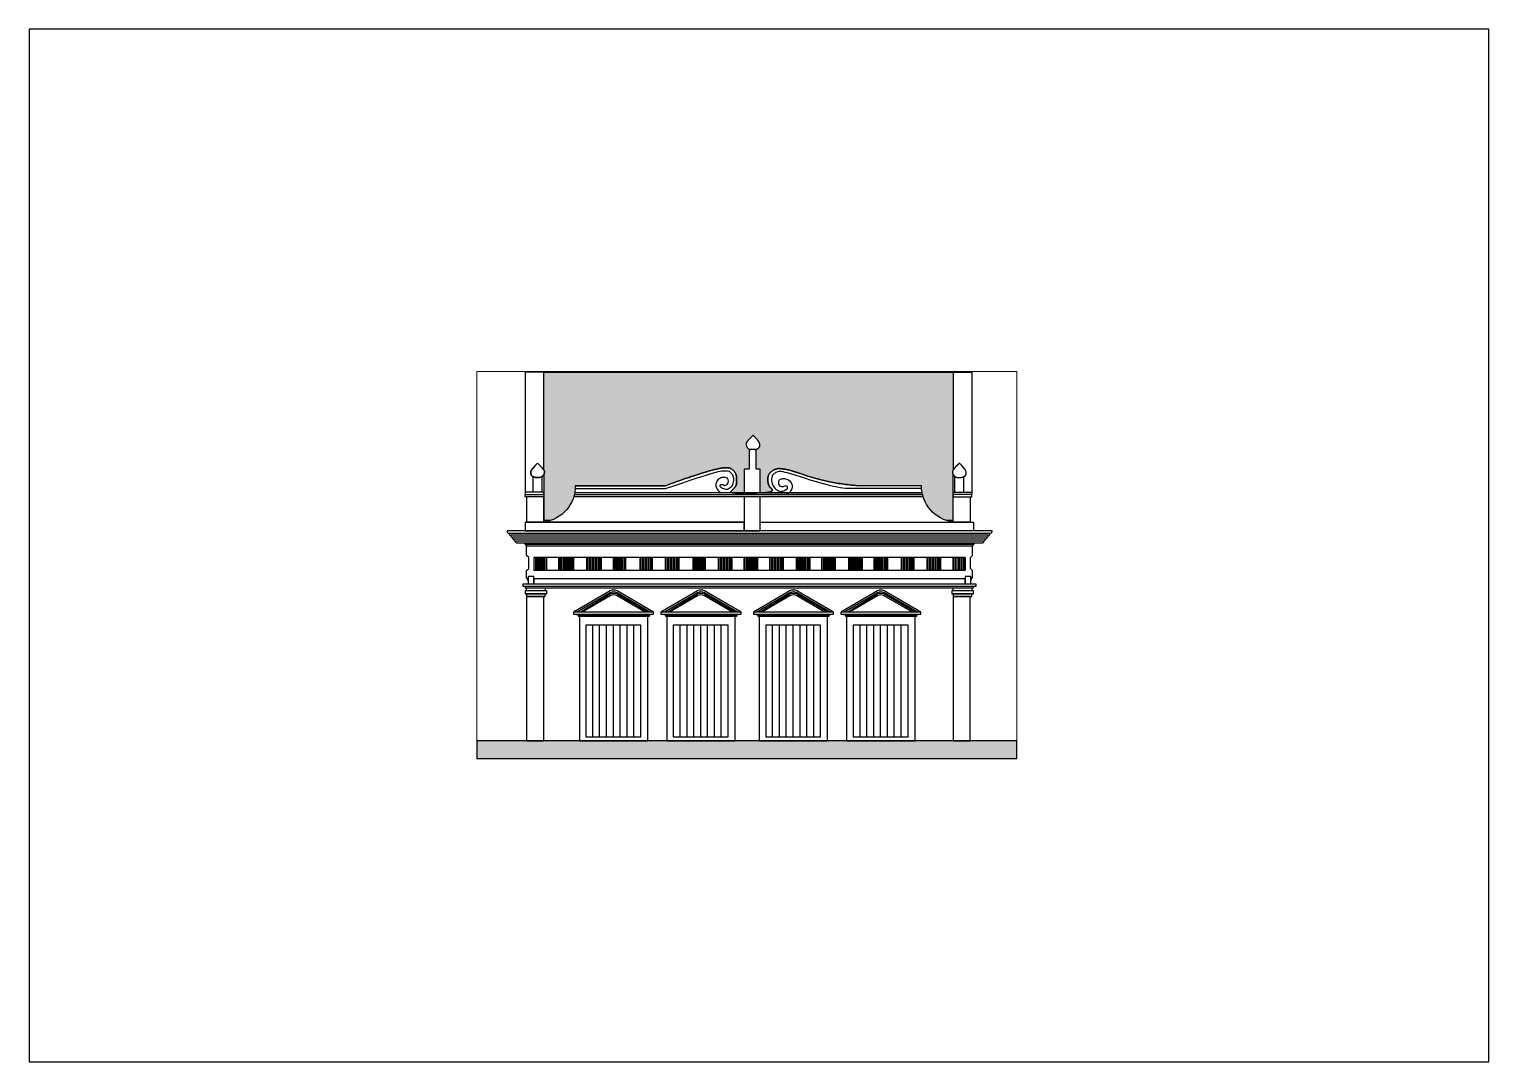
# Paper-space layout 'Layout1' of a CAD drawing. Header units: millimetres. Extents: x 21 to 318, y 103 to 313.
# The model-space entities are those that its viewports show. They can reach past a viewport. Long polylines and large blocks are cut down to what shows.
import ezdxf

# ---------------------------------------------------------------- set-up
doc = ezdxf.new("R2010")
doc.units = ezdxf.units.MM
for name, color, linetype, lineweight in [('A-ALV-___-___-EXI', 250, 'Continuous', 25), ('A-BAS-___-___-EXI', 250, 'Continuous', 25), ('A-COB-___-___-EXI', 250, 'Continuous', 25), ('A-POR-___-___-EXI', 250, 'Continuous', 25)]:
    doc.layers.add(name, color=color, linetype=linetype, lineweight=lineweight)

# ---------------------------------------------------------------- blocks, each defined once
blk = doc.blocks.new('A4 HORIZONTAL - A4-22882557-Não nomeada')
at = {"layer": 'A-BAS-___-___-EXI'}
for p, q in [((317.79, 313), (20.79, 313)), ((20.79, 313), (20.79, 103)), ((317.79, 103), (317.79, 313)), ((20.79, 103), (317.79, 103))]:
    blk.add_line(p, q, dxfattribs=at)

msp = doc.modelspace()

# ---------------------------------------------------------------- hatches: boundary and pattern name
at = {"layer": 'A-BAS-___-___-EXI', "true_color": 0xcb9898}
msp.add_hatch(color=253, dxfattribs=at).paths.add_polyline_path([(2837, -48), (8330, -48), (8330, 317), (-2655, 317), (-2655, -48)])
at = {"layer": 'A-COB-___-___-EXI'}
h = msp.add_hatch(dxfattribs=at)
h.set_pattern_fill('FP_1', color=256, style=0, pattern_type=2)
h.set_pattern_definition([(291.327, (14782.967, 3915.173), (257.34801, -545.29593), [7.333, -725.996]), (0, (14768.3, 3908.34), (0, 113.852), [17.335, -249.364]), (278.257, (14776.3, 3972.669), (266.63234237, -1821.08462733), [65, -12935.032]), (0, (14564.27, 3916.88), (0, 113.852), [46.672, -220.027]), (0, (14564.27, 3908.34), (0, 113.852), [45.339, -221.361]), (305.098, (14760.298, 3919.728), (253.471832, -322.729595), [13.915, -1377.628]), (326.414, (14748.296, 3927.697), (518.103388, -331.394815), [14.407, -2866.927]), (338.629, (14732.294, 3933.959), (2918.002835, -1132.362033), [17.184, -3419.529]), (351.432, (14709.625, 3937.375), (792.2264633, -112.663706), [22.925, -4562.147]), (356.51, (14697.623, 3945.344), (258.008688, 0.528875), [18.704, -1851.665]), (351.062, (14716.292, 3944.206), (2926.4325506, -454.2640354), [25.648, -5103.941]), (341.144, (14741.63, 3940.22), (1028.68763, -328.546174), [21.137, -1387.983]), (328.163, (14761.631, 3933.39), (2386.957787, -1471.761234), [17.266, -3435.992]), (81.743, (14609.612, 3908.342), (1600.34813866, 11044.1870715), [65, -12935.032]), (80.823, (14618.947, 3858.817), (267.0807125, 1710.1377937), [50.168, -3294.35]), (279.177, (14768.299, 3908.342), (266.3194495, -1591.5716), [50.168, -3294.35]), (0, (14686.95, 3937.38), (0, 113.852), [22.669, -244.03]), (10.19, (14661.619, 3932.82), (1874.8519232, 342.993822), [25.743, -5122.763]), (21.017, (14648.284, 3927.697), (285.598884, 121.1138026), [14.285, -2842.782]), (30.865, (14634.949, 3919.728), (563.80028, 359.730752), [15.535, -1537.97]), (54.902, (14626.948, 3908.342), (546.63296, 815.788847), [13.915, -1377.628]), (0, (14609.61, 3908.34), (0, 113.852), [17.335, -249.364]), (68.673, (14609.61, 3908.34), (9.35695, 137.81559), [7.333, -725.996]), (53.794, (14612.279, 3915.173), (1075.481371, 1491.906092), [11.288, -2246.274]), (31.837, (14618.947, 3924.282), (546.765222, 349.847978), [17.266, -3435.992]), (18.856, (14633.615, 3933.39), (304.810297, 126.86842), [21.137, -1387.983]), (8.938, (14653.618, 3940.221), (2140.8680588, 342.6975964), [25.648, -5103.941]), (3.49, (14678.954, 3944.206), (1608.891597, 114.386337), [18.704, -1851.665]), (306.206, (14776.3, 3924.282), (258.037718, -329.716402), [11.288, -2246.274]), (0, (14784.3, 3916.88), (0, 113.852), [46.672, -220.027]), (0, (14785.63, 3908.34), (0, 113.852), [45.339, -221.361])])
h.paths.add_polyline_path([(-1294, 4799), (-1151, 4799), (-1121, 4808), (-1040, 4845), (-964, 4892), (-894, 4948), (-831, 5012), (-777, 5082), (-732, 5159), (-696, 5241), (-670, 5327), (-655, 5415), (-651, 5504), (1184, 5504), (1464, 5604), (1663, 5673), (1844, 5733), (1991, 5779), (2109, 5812), (2202, 5836), (2275, 5852), (2332, 5861), (2379, 5867), (2418, 5870), (2452, 5869), (2470, 5867), (2491, 5861), (2500, 5858), (2516, 5850), (2532, 5841), (2549, 5828), (2565, 5814), (2580, 5797), (2595, 5779), (2607, 5758), (2617, 5737), (2624, 5713), (2628, 5689), (2630, 5664), (2632, 5613), (2631, 5570), (2630, 5549), (2626, 5528), (2619, 5508), (2608, 5489), (2595, 5470), (2564, 5436), (2525, 5396), (2517, 5384), (2515, 5378), (2517, 5371), (2521, 5367), (2525, 5364), (2534, 5361), (2560, 5357), (2596, 5354), (2671, 5352), (2890, 5352), (3019, 5354), (3143, 5358), (3215, 5363), (3275, 5369), (3304, 5375), (3318, 5378), (3336, 5385), (3344, 5389), (3353, 5398), (3356, 5404), (3357, 5409), (3356, 5418), (3352, 5427), (3343, 5440), (3318, 5465), (3306, 5479), (3298, 5490), (3292, 5501), (3286, 5515), (3279, 5534), (3273, 5556), (3269, 5580), (3265, 5613), (3264, 5633), (3266, 5659), (3270, 5685), (3277, 5709), (3287, 5731), (3300, 5751), (3315, 5770), (3336, 5789), (3353, 5803), (3376, 5818), (3397, 5829), (3418, 5837), (3429, 5841), (3452, 5846), (3464, 5848), (3494, 5851), (3513, 5851), (3549, 5848), (3585, 5844), (3623, 5837), (3685, 5824), (3755, 5805), (3836, 5780), (3966, 5738), (4083, 5699), (4172, 5672), (4271, 5644), (4379, 5616), (4498, 5589), (4629, 5563), (4699, 5551), (4772, 5540), (4849, 5530), (4928, 5520), (5011, 5512), (5098, 5504), (6394, 5504), (6398, 5415), (6413, 5327), (6438, 5241), (6474, 5159), (6520, 5082), (6574, 5012), (6637, 4948), (6706, 4892), (6783, 4845), (6864, 4808), (6894, 4799), (7036, 4799), (7036, 5730), (7029, 5748), (7025, 5770), (7024, 5789), (7026, 5801), (7029, 5809), (7036, 5824), (7036, 7807), (-1294, 7807), (-1294, 5827), (-1287, 5815), (-1281, 5798), (-1279, 5780), (-1282, 5759), (-1288, 5738), (-1294, 5725), (-1294, 4874)])
h.paths.add_polyline_path([(3110, 5359), (2788, 5359), (2788, 5839), (2888, 5839), (2888, 6239), (2922, 6239), (2905, 6242), (2885, 6250), (2866, 6261), (2853, 6274), (2851, 6276), (2844, 6284), (2834, 6304), (2828, 6326), (2825, 6346), (2827, 6364), (2830, 6375), (2838, 6390), (2853, 6410), (2874, 6434), (2926, 6488), (2967, 6529), (3012, 6482), (3054, 6434), (3063, 6423), (3080, 6400), (3091, 6381), (3098, 6366), (3102, 6351), (3105, 6335), (3105, 6319), (3102, 6303), (3095, 6288), (3083, 6274), (3067, 6260), (3047, 6250), (3026, 6243), (3006, 6239), (3030, 6238), (3030, 5839), (3110, 5839), (3110, 5366)])

# ---------------------------------------------------------------- linework, layer by layer
at = {"layer": 'A-ALV-___-___-EXI'}
for p, q in [((-1496, 4040), (-1496, 3786)), ((7284, 4040), (-1496, 4040)), ((-1456, 3786), (-1456, 4040)), ((-1456, 4040), (-1456, 3786)), ((-1425, 4040), (-1425, 3786)), ((-1363, 4040), (-1363, 3786)), ((-1333, 4040), (-1333, 3786)), ((-1302, 4040), (-1302, 3786)), ((-1271, 3786), (-1271, 4040)), ((-996, 4040), (-996, 3786)), ((-965, 4040), (-965, 3786)), ((-936, 3786), (-936, 4040)), ((-936, 4040), (-936, 3786)), ((-905, 4040), (-905, 3786)), ((-843, 4040), (-843, 3786)), ((-813, 4040), (-813, 3786)), ((-782, 4040), (-782, 3786)), ((-751, 3786), (-751, 4040)), ((-426, 4040), (-426, 3786)), ((-396, 3786), (-396, 4040)), ((-396, 4040), (-396, 3786)), ((-396, 3786), (-396, 4040)), ((-365, 4040), (-365, 3786)), ((-303, 4040), (-303, 3786)), ((-273, 4040), (-273, 3786)), ((-242, 4040), (-242, 3786)), ((-211, 3786), (-211, 4040)), ((-119, 3786), (-119, 4040)), ((124, 3786), (124, 4040)), ((124, 4040), (124, 3786)), ((155, 4040), (155, 3786)), ((217, 4040), (217, 3786)), ((247, 4040), (247, 3786)), ((278, 4040), (278, 3786)), ((309, 3786), (309, 4040)), ((669, 3786), (669, 4040)), ((669, 4040), (669, 3786)), ((700, 4040), (700, 3786)), ((762, 4040), (762, 3786)), ((792, 4040), (792, 3786)), ((823, 4040), (823, 3786)), ((854, 3786), (854, 4040)), ((1184, 3786), (1184, 4040)), ((1184, 4040), (1184, 3786)), ((1215, 4040), (1215, 3786)), ((1277, 4040), (1277, 3786)), ((1307, 4040), (1307, 3786)), ((1338, 4040), (1338, 3786)), ((1369, 3786), (1369, 4040)), ((1461, 3786), (1461, 4040)), ((1744, 3786), (1744, 4040)), ((1744, 4040), (1744, 3786)), ((1775, 4040), (1775, 3786)), ((1837, 4040), (1837, 3786)), ((1867, 4040), (1867, 3786)), ((1898, 4040), (1898, 3786)), ((1929, 3786), (1929, 4040)), ((2264, 3786), (2264, 4040)), ((2264, 4040), (2264, 3786)), ((2295, 4040), (2295, 3786)), ((2357, 4040), (2357, 3786)), ((2387, 4040), (2387, 3786)), ((2418, 4040), (2418, 3786)), ((2449, 3786), (2449, 4040)), ((2541, 3786), (2541, 4040)), ((2788, 3786), (2788, 4040)), ((2788, 4040), (2788, 3786)), ((2819, 4040), (2819, 3786)), ((2880, 4040), (2880, 3786)), ((2911, 4040), (2911, 3786)), ((2942, 4040), (2942, 3786)), ((2973, 3786), (2973, 4040)), ((3065, 3786), (3065, 4040)), ((3308, 3786), (3308, 4040)), ((3308, 4040), (3308, 3786)), ((3339, 4040), (3339, 3786)), ((3400, 4040), (3400, 3786)), ((3431, 4040), (3431, 3786)), ((3462, 4040), (3462, 3786)), ((3493, 3786), (3493, 4040)), ((3585, 3786), (3585, 4040)), ((3848, 3786), (3848, 4040)), ((3848, 4040), (3848, 3786)), ((3879, 4040), (3879, 3786)), ((3940, 4040), (3940, 3786)), ((3971, 4040), (3971, 3786)), ((4002, 4040), (4002, 3786)), ((4033, 3786), (4033, 4040)), ((4125, 3786), (4125, 4040)), ((4368, 3786), (4368, 4040)), ((4368, 4040), (4368, 3786)), ((4399, 4040), (4399, 3786)), ((4460, 4040), (4460, 3786)), ((4491, 4040), (4491, 3786)), ((4522, 4040), (4522, 3786)), ((4553, 3786), (4553, 4040)), ((4645, 3786), (4645, 4040)), ((4913, 3786), (4913, 4040)), ((4913, 4040), (4913, 3786)), ((4944, 4040), (4944, 3786)), ((5005, 4040), (5005, 3786)), ((5036, 4040), (5036, 3786)), ((5067, 4040), (5067, 3786)), ((5098, 3786), (5098, 4040)), ((5190, 3786), (5190, 4040)), ((5428, 3786), (5428, 4040)), ((5428, 4040), (5428, 3786)), ((5459, 4040), (5459, 3786)), ((5520, 4040), (5520, 3786)), ((5551, 4040), (5551, 3786)), ((5582, 4040), (5582, 3786)), ((5613, 3786), (5613, 4040)), ((5705, 3786), (5705, 4040)), ((5988, 3786), (5988, 4040)), ((5988, 4040), (5988, 3786)), ((6019, 4040), (6019, 3786)), ((6080, 4040), (6080, 3786)), ((6111, 4040), (6111, 3786)), ((6142, 4040), (6142, 3786)), ((6173, 3786), (6173, 4040)), ((6508, 3786), (6508, 4040)), ((6508, 4040), (6508, 3786)), ((6539, 4040), (6539, 3786)), ((6600, 4040), (6600, 3786)), ((6631, 4040), (6631, 3786)), ((6662, 4040), (6662, 3786)), ((6693, 3786), (6693, 4040)), ((6785, 3786), (6785, 4040)), ((7038, 3786), (7038, 4040)), ((7161, 4040), (7038, 4040)), ((7161, 4040), (7100, 4040)), ((7100, 3786), (7100, 4040)), ((7161, 4040), (7161, 3786)), ((7161, 3786), (7161, 4040)), ((7284, 3786), (7284, 4040)), ((-1496, 3786), (7284, 3786)), ((7038, 3786), (7100, 3786))]:
    msp.add_line(p, q, dxfattribs=at)
for points in [[(-1610, 3582), (-1642, 3637), (-1642, 3777), (-1600, 3820), (-1600, 4040), (-1642, 4082), (-1642, 4282)], [(7399, 3582), (7431, 3637), (7431, 3777), (7388, 3820), (7388, 4040), (7431, 4082), (7431, 4282)]]:
    msp.add_lwpolyline(points, dxfattribs=at)
for points in [[(-1456, 4040), (-1456, 3786)], [(-1394, 3786), (-1394, 4040)], [(-1333, 3786), (-1333, 4040)], [(-1240, 3786), (-1240, 4040)], [(-936, 4040), (-936, 3786)], [(-874, 3786), (-874, 4040)], [(-813, 3786), (-813, 4040)], [(-720, 3786), (-720, 4040)], [(-689, 3786), (-689, 4040)], [(-396, 4040), (-396, 3786)], [(-334, 3786), (-334, 4040)], [(-273, 3786), (-273, 4040)], [(-180, 3786), (-180, 4040)], [(-149, 3786), (-149, 4040)], [(124, 4040), (124, 3786)], [(186, 3786), (186, 4040)], [(247, 3786), (247, 4040)], [(340, 3786), (340, 4040)], [(371, 3786), (371, 4040)], [(669, 4040), (669, 3786)], [(731, 3786), (731, 4040)], [(792, 3786), (792, 4040)], [(885, 3786), (885, 4040)], [(915, 3786), (915, 4040)], [(1184, 4040), (1184, 3786)], [(1246, 3786), (1246, 4040)], [(1307, 3786), (1307, 4040)], [(1400, 3786), (1400, 4040)], [(1431, 3786), (1431, 4040)], [(1744, 4040), (1744, 3786)], [(1806, 3786), (1806, 4040)], [(1867, 3786), (1867, 4040)], [(1960, 3786), (1960, 4040)], [(1991, 3786), (1991, 4040)], [(2264, 4040), (2264, 3786)], [(2326, 3786), (2326, 4040)], [(2387, 3786), (2387, 4040)], [(2480, 3786), (2480, 4040)], [(2511, 3786), (2511, 4040)], [(2788, 4040), (2788, 3786)], [(2850, 3786), (2850, 4040)], [(2911, 3786), (2911, 4040)], [(3004, 3786), (3004, 4040)], [(3034, 3786), (3034, 4040)], [(3308, 4040), (3308, 3786)], [(3370, 3786), (3370, 4040)], [(3431, 3786), (3431, 4040)], [(3524, 3786), (3524, 4040)], [(3554, 3786), (3554, 4040)], [(3848, 4040), (3848, 3786)], [(3910, 3786), (3910, 4040)], [(3971, 3786), (3971, 4040)], [(4064, 3786), (4064, 4040)], [(4094, 3786), (4094, 4040)], [(4368, 4040), (4368, 3786)], [(4430, 3786), (4430, 4040)], [(4491, 3786), (4491, 4040)], [(4584, 3786), (4584, 4040)], [(4614, 3786), (4614, 4040)], [(4913, 4040), (4913, 3786)], [(4975, 3786), (4975, 4040)], [(5036, 3786), (5036, 4040)], [(5128, 3786), (5128, 4040)], [(5159, 3786), (5159, 4040)], [(5428, 4040), (5428, 3786)], [(5490, 3786), (5490, 4040)], [(5551, 3786), (5551, 4040)], [(5644, 3786), (5644, 4040)], [(5674, 3786), (5674, 4040)], [(5988, 4040), (5988, 3786)], [(6050, 3786), (6050, 4040)], [(6111, 3786), (6111, 4040)], [(6204, 3786), (6204, 4040)], [(6234, 3786), (6234, 4040)], [(6508, 4040), (6508, 3786)], [(6570, 3786), (6570, 4040)], [(6631, 3786), (6631, 4040)], [(6724, 3786), (6724, 4040)], [(6754, 3786), (6754, 4040)], [(7038, 3786), (7038, 4040), (7192, 4040), (7192, 3786)], [(7038, 4040), (7038, 3786), (7161, 3786), (7284, 3786), (7284, 4040)], [(7161, 3786), (7100, 3786), (7100, 4040), (7038, 4040), (7038, 3786), (7284, 3786), (7284, 4040), (7161, 4040)], [(7284, 3786), (7284, 4040), (7069, 4040), (7069, 3786)], [(7130, 4040), (7130, 3786), (7254, 3786), (7254, 4040)], [(7284, 4040), (7284, 3786), (7223, 3786), (7223, 4040)], [(-1610, 3654), (-1610, 3510), (-1496, 3510), (-1496, 3654)], [(7284, 3510), (7284, 3610), (-1496, 3610), (-1496, 3510)], [(7284, 3654), (7284, 3510), (7399, 3510), (7399, 3654)], [(-1709, 3455), (-1709, 3510), (7496, 3510), (7496, 3455)], [(7450, 3429), (7450, 3455), (-1670, 3455), (-1670, 3429)], [(-1230, 3307), (-1230, 3367), (-1670, 3367), (-1670, 3307)], [(-1642, 3367), (-1642, 3429), (-1262, 3429), (-1262, 3367)], [(-1262, 3247), (-1262, 3307), (-1642, 3307), (-1642, 3247)], [(7450, 3307), (7450, 3367), (7010, 3367), (7010, 3307)], [(7038, 3367), (7038, 3429), (7418, 3429), (7418, 3367)], [(7418, 3247), (7418, 3307), (7038, 3307), (7038, 3247)], [(-1642, 3247), (-1642, 317), (-1294, 317), (-1294, 3247)], [(7038, 3247), (7038, 317), (7386, 317), (7386, 3247)]]:
    msp.add_lwpolyline(points, close=True, dxfattribs=at)
at = {"layer": 'A-BAS-___-___-EXI'}
msp.add_lwpolyline([(8330, 317), (-2655, 317), (-2655, -48), (8330, -48)], close=True, dxfattribs=at)
at = {"layer": 'A-COB-___-___-EXI'}
for p, q in [((7036, 7807), (-1294, 7807)), ((-1509, 5373), (-1509, 5688)), ((-1324, 5373), (-1324, 5693)), ((7069, 5373), (7069, 5693)), ((7254, 5373), (7254, 5688)), ((6426, 5279), (-683, 5279)), ((-671, 5325), (6429, 5325)), ((3110, 5279), (2788, 5279)), ((2788, 5279), (2788, 4587)), ((3110, 4587), (3110, 5279)), ((7786, 4534), (-1997, 4534)), ((7753, 4494), (-1964, 4494)), ((2788, 4587), (3110, 4587)), ((7721, 4454), (-1932, 4454)), ((7689, 4414), (-1900, 4414)), ((7656, 4374), (-1867, 4374)), ((7459, 4310), (-1670, 4310))]:
    msp.add_line(p, q, dxfattribs=at)
for points in [[(-1244, 7815), (-1669, 7815), (-1669, 5373), (-1669, 5325), (-1294, 5325), (-1294, 5279), (-1669, 5279), (-1669, 5325), (-1294, 5325), (-1294, 5373), (-1669, 5373)], [(-1294, 5827), (-1294, 7829), (7036, 7829), (7036, 5823)], [(7036, 7815), (7414, 7815), (7414, 5373), (7414, 5325), (7039, 5325), (7039, 5279), (7414, 5279), (7414, 5325)], [(-1294, 5725), (-1294, 4799), (-1151, 4799)], [(6894, 4799), (7036, 4799), (7036, 5730)], [(3050, 5359), (6406, 5359), (-664, 5359)], [(7039, 5325), (7039, 5373), (7414, 5373)], [(-1839, 4339), (-1699, 4339), (7557, 4339)]]:
    msp.add_lwpolyline(points, dxfattribs=at)
for points in [[(2788, 5359), (3110, 5359), (3110, 5839), (3050, 5839), (3030, 5839), (3030, 6239), (2888, 6239), (2888, 5839), (2788, 5839)], [(-1294, 4764), (-1294, 5279), (-1642, 5279), (-1642, 4764)], [(3110, 4587), (3110, 5279), (2788, 5279), (2788, 4587)], [(7038, 4764), (7038, 5279), (7386, 5279), (7386, 4764)], [(2788, 4587), (2788, 4764), (-1670, 4764), (-1670, 4587)], [(7450, 4764), (7450, 4587), (3110, 4587), (3110, 4764)]]:
    msp.add_lwpolyline(points, close=True, dxfattribs=at)
for points in [[(-651, 5504, -0.381444), (-1294, 4764), (2788, 4764)], [(3110, 4764), (7037, 4764, -0.381444), (6394, 5504), (5098, 5504)], [(-2039, 4587, 0.476976), (-1996, 4534, 0.476976), (-1964, 4494, 0.476976), (-1932, 4454, 0.476976), (-1899, 4414, 0.476976), (-1867, 4374, 0.584848), (-1838, 4339)], [(-1699, 4339), (-1642, 4282), (7431, 4282), (7487, 4339), (7627, 4339, 0.584848), (7656, 4374, 0.476976), (7689, 4414, 0.476976), (7721, 4454, 0.476976), (7753, 4494, 0.476976), (7786, 4534, 0.476976), (7829, 4587), (-2040, 4587)]]:
    msp.add_lwpolyline(points, format="xyb", dxfattribs=at)
for points, knots in [([(3001, 6239), (3002, 6239), (3006, 6239), (3015, 6240), (3026, 6242), (3037, 6245), (3047, 6249), (3057, 6254), (3070, 6262), (3081, 6271), (3090, 6281), (3095, 6288), (3099, 6296), (3102, 6303), (3104, 6311), (3105, 6319), (3105, 6326), (3105, 6333), (3105, 6338), (3104, 6341), (3104, 6344), (3104, 6346), (3103, 6349), (3103, 6351), (3102, 6353), (3102, 6354), (3102, 6355), (3101, 6357), (3100, 6360), (3099, 6363), (3098, 6366), (3097, 6370), (3095, 6373), (3093, 6377), (3091, 6381), (3089, 6385), (3086, 6390), (3083, 6395), (3080, 6400), (3076, 6405), (3072, 6411), (3068, 6417), (3062, 6425), (3054, 6434), (3046, 6443), (3040, 6451), (3033, 6459), (3023, 6470), (3009, 6485), (2990, 6505), (2976, 6519), (2969, 6526), (2968, 6527), (2967, 6528), (2967, 6529), (2966, 6528), (2965, 6527), (2965, 6527), (2963, 6526), (2962, 6524), (2961, 6523), (2954, 6516), (2939, 6501), (2920, 6482), (2902, 6464), (2887, 6448), (2874, 6434), (2862, 6421), (2852, 6410), (2844, 6400), (2838, 6390), (2833, 6381), (2829, 6373), (2826, 6361), (2825, 6347), (2827, 6326), (2832, 6308), (2838, 6294), (2846, 6281), (2858, 6267), (2875, 6254), (2894, 6245), (2910, 6240), (2920, 6239), (2922, 6238)], [0, 0, 0, 0, 0.002911, 0.019304, 0.035698, 0.052091, 0.068485, 0.084878, 0.101272, 0.134058, 0.150452, 0.166845, 0.183239, 0.199632, 0.216026, 0.232419, 0.248813, 0.265206, 0.273403, 0.277501, 0.281599, 0.285698, 0.289796, 0.293894, 0.295944, 0.297993, 0.300042, 0.302091, 0.30619, 0.310288, 0.314386, 0.318485, 0.322583, 0.326681, 0.33078, 0.334878, 0.338976, 0.343075, 0.347173, 0.351272, 0.35537, 0.359468, 0.363567, 0.371763, 0.375862, 0.37996, 0.384058, 0.388157, 0.396354, 0.40455, 0.412747, 0.412747, 0.412747, 1.412747, 1.412747, 1.412747, 2.412747, 2.412747, 2.412747, 3.412747, 3.412747, 3.412747, 3.42914, 3.445534, 3.461927, 3.478321, 3.494714, 3.511108, 3.527501, 3.543894, 3.560288, 3.576681, 3.593075, 3.609468, 3.642255, 3.675042, 3.707829, 3.724222, 3.740616, 3.773403, 3.80619, 3.838976, 3.871763, 3.882698, 3.882698, 3.882698, 3.882698]), ([(-1423, 5960), (-1422, 5961), (-1421, 5961), (-1420, 5962), (-1419, 5960), (-1417, 5959), (-1415, 5957), (-1404, 5945), (-1382, 5924), (-1353, 5894), (-1327, 5867), (-1305, 5843), (-1291, 5824), (-1284, 5809), (-1281, 5798), (-1279, 5789), (-1279, 5780), (-1280, 5770), (-1282, 5759), (-1284, 5748), (-1288, 5738), (-1292, 5727), (-1298, 5718), (-1307, 5706), (-1317, 5696), (-1329, 5688), (-1342, 5681), (-1359, 5675), (-1379, 5671), (-1397, 5670), (-1412, 5670), (-1423, 5670), (-1434, 5670), (-1446, 5671), (-1457, 5672), (-1469, 5674), (-1480, 5676), (-1491, 5679), (-1501, 5683), (-1515, 5689), (-1530, 5700), (-1542, 5712), (-1549, 5722), (-1553, 5729), (-1556, 5737), (-1558, 5744), (-1559, 5752), (-1559, 5760), (-1559, 5767), (-1559, 5772), (-1558, 5775), (-1558, 5777), (-1557, 5780), (-1557, 5782), (-1557, 5784), (-1556, 5786), (-1556, 5787), (-1556, 5789), (-1555, 5791), (-1554, 5793), (-1553, 5796), (-1552, 5800), (-1551, 5803), (-1549, 5807), (-1547, 5811), (-1545, 5815), (-1543, 5819), (-1540, 5823), (-1537, 5828), (-1534, 5833), (-1530, 5839), (-1526, 5844), (-1522, 5850), (-1517, 5856), (-1512, 5863), (-1506, 5870), (-1500, 5877), (-1494, 5885), (-1487, 5892), (-1477, 5904), (-1463, 5919), (-1444, 5938), (-1430, 5953), (-1423, 5960), (-1545, 5838), (-1560, 5783), (-1560, 5743), (-1544, 5708), (-1496, 5675), (-1428, 5669), (-1358, 5669), (-1294, 5706), (-1272, 5788), (-1294, 5836), (-1363, 5905), (-1415, 5957)], [0, 0, 0, 0, 1, 1, 1, 2, 2, 2, 2.02459, 2.04918, 2.081967, 2.114754, 2.147541, 2.180328, 2.196721, 2.213115, 2.229508, 2.245902, 2.262295, 2.278689, 2.295082, 2.311475, 2.327869, 2.344262, 2.377049, 2.393443, 2.409836, 2.442623, 2.47541, 2.508197, 2.52459, 2.540984, 2.557377, 2.57377, 2.590164, 2.606557, 2.622951, 2.639344, 2.655738, 2.672131, 2.704918, 2.737705, 2.754098, 2.770492, 2.786885, 2.803279, 2.819672, 2.836066, 2.852459, 2.860656, 2.864754, 2.868852, 2.872951, 2.877049, 2.881148, 2.883197, 2.885246, 2.887295, 2.889344, 2.893443, 2.897541, 2.901639, 2.905738, 2.909836, 2.913934, 2.918033, 2.922131, 2.92623, 2.930328, 2.934426, 2.938525, 2.942623, 2.946721, 2.95082, 2.954918, 2.959016, 2.963115, 2.967213, 2.971311, 2.97541, 2.983607, 2.991803, 3, 3, 3, 3.2951, 3.442487, 3.591497, 3.771236, 3.985714, 4.217709, 4.468112, 4.699345, 4.956677, 5.200916, 5.200916, 5.200916, 5.200916]), ([(7165, 5962), (7166, 5961), (7167, 5961), (7167, 5960), (7290, 5838), (7304, 5783), (7304, 5743), (7288, 5708), (7240, 5675), (7173, 5669), (7103, 5669), (7039, 5706), (7017, 5788), (7039, 5836), (7108, 5905), (7160, 5957), (7161, 5958), (7162, 5959), (7163, 5960), (7164, 5961), (7164, 5962), (7165, 5962)], [0, 0, 0, 0, 1, 1, 1, 1.2951, 1.442487, 1.591497, 1.771236, 1.985714, 2.217709, 2.468112, 2.699345, 2.956677, 3.200916, 3.200916, 3.200916, 4.200916, 4.200916, 4.200916, 5.200916, 5.200916, 5.200916, 5.200916]), ([(7160, 5957), (7152, 5949), (7138, 5935), (7118, 5915), (7101, 5898), (7085, 5882), (7072, 5868), (7061, 5855), (7051, 5844), (7043, 5833), (7036, 5824), (7031, 5815), (7028, 5806), (7024, 5795), (7023, 5780), (7026, 5759), (7031, 5741), (7037, 5727), (7044, 5715), (7056, 5701), (7074, 5688), (7093, 5678), (7114, 5673), (7135, 5670), (7157, 5670), (7175, 5670), (7190, 5671), (7202, 5672), (7213, 5674), (7224, 5676), (7235, 5679), (7246, 5683), (7256, 5688), (7269, 5695), (7280, 5705), (7288, 5714), (7293, 5722), (7297, 5729), (7300, 5737), (7302, 5744), (7304, 5752), (7304, 5760), (7304, 5767), (7303, 5772), (7303, 5775), (7302, 5777), (7302, 5780), (7302, 5782), (7301, 5784), (7301, 5786), (7301, 5787), (7300, 5789), (7300, 5791), (7299, 5793), (7298, 5796), (7297, 5800), (7295, 5803), (7294, 5807), (7292, 5811), (7290, 5815), (7287, 5819), (7285, 5823), (7282, 5828), (7278, 5833), (7275, 5839), (7271, 5844), (7267, 5850), (7260, 5858), (7253, 5867), (7245, 5877), (7238, 5885), (7231, 5892), (7222, 5904), (7208, 5919), (7189, 5938), (7175, 5953), (7167, 5960)], [0, 0, 0, 0, 0.016393, 0.032787, 0.04918, 0.065574, 0.081967, 0.098361, 0.114754, 0.131148, 0.147541, 0.163934, 0.180328, 0.196721, 0.229508, 0.262295, 0.295082, 0.311475, 0.327869, 0.360656, 0.393443, 0.42623, 0.459016, 0.491803, 0.52459, 0.557377, 0.57377, 0.590164, 0.606557, 0.622951, 0.639344, 0.655738, 0.672131, 0.688525, 0.721311, 0.737705, 0.754098, 0.770492, 0.786885, 0.803279, 0.819672, 0.836066, 0.852459, 0.860656, 0.864754, 0.868852, 0.872951, 0.877049, 0.881148, 0.883197, 0.885246, 0.887295, 0.889344, 0.893443, 0.897541, 0.901639, 0.905738, 0.909836, 0.913934, 0.918033, 0.922131, 0.92623, 0.930328, 0.934426, 0.938525, 0.942623, 0.946721, 0.95082, 0.959016, 0.963115, 0.967213, 0.971311, 0.97541, 0.983607, 0.991803, 1, 1, 1, 1]), ([(-651, 5444), (-39, 5444), (573, 5444), (1184, 5444), (2245, 5809), (2342, 5809), (2408, 5809), (2476, 5809), (2536, 5749), (2568, 5693), (2568, 5573), (2531, 5470), (2439, 5417), (2353, 5440), (2277, 5484), (2311, 5532), (2350, 5532), (2377, 5504), (2430, 5518), (2455, 5543), (2468, 5595), (2455, 5658), (2396, 5674), (2323, 5674), (2244, 5628), (2195, 5544), (2217, 5462), (2251, 5399), (2320, 5359)], [0, 0, 0, 0, 1, 1, 1, 2.40535, 2.657059, 2.897757, 3.135409, 3.431146, 3.752457, 4.120513, 4.453459, 4.763571, 5.021644, 5.225532, 5.375162, 5.519889, 5.660588, 5.816794, 5.984106, 6.179859, 6.397059, 6.643272, 6.929327, 7.228184, 7.505447, 7.764091, 7.764091, 7.764091, 7.764091]), ([(1184, 5504), (1231, 5521), (1322, 5554), (1447, 5598), (1561, 5638), (1665, 5674), (1760, 5706), (1845, 5734), (1923, 5758), (1992, 5779), (2075, 5803), (2162, 5827), (2244, 5846), (2297, 5856), (2333, 5862), (2357, 5865), (2379, 5867), (2399, 5869), (2418, 5870), (2436, 5870), (2452, 5870), (2474, 5867), (2495, 5861), (2516, 5851), (2532, 5841), (2549, 5829), (2565, 5814), (2581, 5798), (2595, 5779), (2607, 5759), (2617, 5737), (2623, 5717), (2626, 5701), (2628, 5689), (2629, 5677), (2630, 5664), (2631, 5652), (2632, 5640), (2632, 5627), (2632, 5615), (2632, 5604), (2632, 5592), (2632, 5583), (2632, 5575), (2631, 5570), (2631, 5565), (2631, 5559), (2630, 5554), (2630, 5549), (2629, 5543), (2628, 5538), (2627, 5533), (2626, 5528), (2624, 5523), (2622, 5517), (2619, 5508), (2614, 5499), (2610, 5491), (2605, 5484), (2602, 5479), (2598, 5475), (2595, 5470), (2591, 5466), (2587, 5461), (2583, 5457), (2580, 5453), (2576, 5448), (2572, 5444), (2568, 5440), (2564, 5436), (2560, 5433), (2556, 5428), (2550, 5422), (2544, 5416), (2536, 5408), (2528, 5400), (2522, 5393), (2519, 5388), (2516, 5383), (2514, 5376), (2517, 5368), (2530, 5362), (2545, 5359), (2564, 5356), (2594, 5354), (2642, 5352), (2690, 5352), (2734, 5352), (2782, 5352), (2847, 5352), (2933, 5353), (3019, 5354), (3104, 5356), (3182, 5360), (3250, 5365), (3302, 5373), (3330, 5382), (3343, 5388), (3348, 5392), (3350, 5394), (3352, 5396), (3353, 5397), (3354, 5399), (3355, 5401), (3356, 5402), (3357, 5404), (3357, 5406), (3357, 5408), (3357, 5409), (3357, 5410), (3357, 5412), (3357, 5413), (3357, 5415), (3356, 5417), (3356, 5419), (3355, 5420), (3354, 5422), (3353, 5424), (3352, 5426), (3351, 5428), (3350, 5430), (3348, 5432), (3346, 5436), (3343, 5440), (3339, 5443), (3336, 5447), (3332, 5451), (3328, 5455), (3325, 5458), (3323, 5461), (3321, 5463), (3319, 5464), (3317, 5466), (3315, 5468), (3313, 5471), (3310, 5474), (3308, 5476), (3306, 5479), (3304, 5481), (3302, 5483), (3301, 5486), (3298, 5489), (3296, 5494), (3292, 5500), (3289, 5507), (3286, 5515), (3282, 5524), (3279, 5534), (3276, 5544), (3273, 5559), (3269, 5580), (3265, 5606), (3264, 5633), (3265, 5655), (3267, 5672), (3270, 5685), (3273, 5697), (3278, 5713), (3287, 5731), (3300, 5752), (3315, 5770), (3332, 5787), (3350, 5801), (3368, 5814), (3387, 5824), (3405, 5833), (3424, 5839), (3448, 5846), (3477, 5851), (3513, 5851), (3542, 5849), (3567, 5846), (3585, 5844), (3604, 5841), (3629, 5836), (3663, 5829), (3707, 5818), (3746, 5807), (3780, 5797), (3816, 5786), (3865, 5771), (3951, 5743), (4077, 5700), (4264, 5643), (4491, 5588), (4718, 5546), (4926, 5520), (5039, 5509), (5098, 5504), (5039, 5509), (4926, 5520), (4718, 5546), (4491, 5588), (4264, 5643), (4077, 5700), (3951, 5743), (3865, 5771), (3816, 5786), (3780, 5797), (3746, 5807), (3707, 5818), (3663, 5829), (3629, 5836), (3604, 5841), (3585, 5844), (3567, 5846), (3542, 5849), (3513, 5851), (3477, 5851), (3448, 5846), (3424, 5839), (3405, 5833), (3387, 5824), (3368, 5814), (3350, 5801), (3332, 5787), (3315, 5770), (3300, 5752), (3287, 5731), (3278, 5713), (3273, 5697), (3270, 5685), (3267, 5672), (3265, 5655), (3264, 5633), (3265, 5606), (3269, 5580), (3273, 5559), (3276, 5544), (3279, 5534), (3282, 5524), (3286, 5515), (3289, 5507), (3292, 5500), (3296, 5494), (3298, 5489), (3301, 5486), (3302, 5483), (3304, 5481), (3306, 5479), (3308, 5476), (3310, 5474), (3313, 5471), (3315, 5468), (3317, 5466), (3319, 5464), (3321, 5463), (3323, 5461), (3325, 5458), (3328, 5455), (3332, 5451), (3336, 5447), (3339, 5443), (3343, 5440), (3346, 5436), (3348, 5432), (3350, 5430), (3351, 5428), (3352, 5426), (3353, 5424), (3354, 5422), (3355, 5420), (3356, 5419), (3356, 5417), (3357, 5415), (3357, 5413), (3357, 5412), (3357, 5410), (3357, 5409), (3357, 5408), (3357, 5406), (3357, 5404), (3356, 5402), (3355, 5401), (3354, 5399), (3353, 5397), (3352, 5396), (3350, 5394), (3348, 5392), (3343, 5388), (3330, 5382), (3302, 5373), (3250, 5365), (3182, 5360), (3104, 5356), (3019, 5354), (2933, 5353), (2847, 5352), (2782, 5352), (2734, 5352), (2690, 5352), (2642, 5352), (2594, 5354), (2564, 5356), (2545, 5359), (2530, 5362), (2517, 5368), (2514, 5376), (2516, 5383), (2519, 5388), (2522, 5393), (2528, 5400), (2536, 5408), (2544, 5416), (2550, 5422), (2556, 5428), (2560, 5433), (2564, 5436), (2568, 5440), (2572, 5444), (2576, 5448), (2580, 5453), (2583, 5457), (2587, 5461), (2591, 5466), (2595, 5470), (2598, 5475), (2602, 5479), (2605, 5484), (2610, 5491), (2614, 5499), (2619, 5508), (2622, 5517), (2624, 5523), (2626, 5528), (2627, 5533), (2628, 5538), (2629, 5543), (2630, 5549), (2630, 5554), (2631, 5559), (2631, 5565), (2631, 5570), (2632, 5575), (2632, 5583), (2632, 5592), (2632, 5604), (2632, 5615), (2632, 5627), (2632, 5640), (2631, 5652), (2630, 5664), (2629, 5677), (2628, 5689), (2626, 5701), (2623, 5717), (2617, 5737), (2607, 5759), (2595, 5779), (2581, 5798), (2565, 5814), (2549, 5829), (2532, 5841), (2516, 5851), (2495, 5861), (2474, 5867), (2452, 5870), (2436, 5870), (2418, 5870), (2399, 5869), (2379, 5867), (2357, 5865), (2333, 5862), (2297, 5856), (2244, 5846), (2162, 5827), (2075, 5803), (1992, 5779), (1923, 5758), (1845, 5734), (1760, 5706), (1665, 5674), (1561, 5638), (1447, 5598), (1322, 5554), (1231, 5521), (1184, 5504), (573, 5504), (-39, 5504), (-651, 5504), (-39, 5504), (573, 5504), (1184, 5504)], [0, 0, 0, 0, 0.006289, 0.012579, 0.018868, 0.025157, 0.031447, 0.037736, 0.044025, 0.050314, 0.056604, 0.069182, 0.081761, 0.09434, 0.100629, 0.106918, 0.113208, 0.119497, 0.125786, 0.132075, 0.138365, 0.144654, 0.157233, 0.163522, 0.169811, 0.176101, 0.18239, 0.188679, 0.194969, 0.201258, 0.207547, 0.213836, 0.216981, 0.220126, 0.22327, 0.226415, 0.22956, 0.232704, 0.235849, 0.238994, 0.242138, 0.245283, 0.248428, 0.25, 0.251572, 0.253145, 0.254717, 0.256289, 0.257862, 0.259434, 0.261006, 0.262579, 0.264151, 0.265723, 0.267296, 0.27044, 0.273585, 0.27673, 0.278302, 0.279874, 0.281447, 0.283019, 0.284591, 0.286164, 0.287736, 0.289308, 0.290881, 0.292453, 0.294025, 0.295597, 0.29717, 0.298742, 0.301887, 0.305031, 0.308176, 0.314465, 0.320755, 0.323899, 0.327044, 0.333333, 0.345912, 0.358491, 0.36478, 0.371069, 0.383648, 0.396226, 0.408805, 0.415094, 0.421384, 0.433962, 0.446541, 0.459119, 0.471698, 0.484277, 0.496855, 0.509434, 0.522013, 0.528302, 0.531447, 0.533019, 0.534591, 0.536164, 0.537736, 0.539308, 0.540881, 0.542453, 0.544025, 0.545597, 0.54717, 0.547956, 0.548742, 0.550314, 0.551887, 0.553459, 0.555031, 0.556604, 0.558176, 0.559748, 0.561321, 0.562893, 0.564465, 0.566038, 0.569182, 0.572327, 0.575472, 0.578616, 0.581761, 0.584906, 0.58805, 0.589623, 0.591195, 0.592767, 0.59434, 0.595912, 0.597484, 0.600629, 0.602201, 0.603774, 0.605346, 0.606918, 0.608491, 0.610063, 0.613208, 0.616352, 0.619497, 0.622642, 0.625786, 0.628931, 0.632075, 0.63522, 0.641509, 0.647799, 0.654088, 0.660377, 0.663522, 0.666667, 0.669811, 0.672956, 0.679245, 0.685535, 0.691824, 0.698113, 0.704403, 0.710692, 0.716981, 0.72327, 0.72956, 0.735849, 0.748428, 0.761006, 0.773585, 0.779874, 0.786164, 0.792453, 0.798742, 0.811321, 0.823899, 0.836478, 0.842767, 0.849057, 0.861635, 0.874214, 0.899371, 0.924528, 0.949686, 0.974843, 0.987421, 1, 1, 1, 1.012579, 1.025157, 1.050314, 1.075472, 1.100629, 1.125786, 1.138365, 1.150943, 1.157233, 1.163522, 1.176101, 1.188679, 1.201258, 1.207547, 1.213836, 1.220126, 1.226415, 1.238994, 1.251572, 1.264151, 1.27044, 1.27673, 1.283019, 1.289308, 1.295597, 1.301887, 1.308176, 1.314465, 1.320755, 1.327044, 1.330189, 1.333333, 1.336478, 1.339623, 1.345912, 1.352201, 1.358491, 1.36478, 1.367925, 1.371069, 1.374214, 1.377358, 1.380503, 1.383648, 1.386792, 1.389937, 1.391509, 1.393082, 1.394654, 1.396226, 1.397799, 1.399371, 1.402516, 1.404088, 1.40566, 1.407233, 1.408805, 1.410377, 1.41195, 1.415094, 1.418239, 1.421384, 1.424528, 1.427673, 1.430818, 1.433962, 1.435535, 1.437107, 1.438679, 1.440252, 1.441824, 1.443396, 1.444969, 1.446541, 1.448113, 1.449686, 1.451258, 1.452044, 1.45283, 1.454403, 1.455975, 1.457547, 1.459119, 1.460692, 1.462264, 1.463836, 1.465409, 1.466981, 1.468553, 1.471698, 1.477987, 1.490566, 1.503145, 1.515723, 1.528302, 1.540881, 1.553459, 1.566038, 1.578616, 1.584906, 1.591195, 1.603774, 1.616352, 1.628931, 1.63522, 1.641509, 1.654088, 1.666667, 1.672956, 1.676101, 1.679245, 1.685535, 1.691824, 1.694969, 1.698113, 1.701258, 1.70283, 1.704403, 1.705975, 1.707547, 1.709119, 1.710692, 1.712264, 1.713836, 1.715409, 1.716981, 1.718553, 1.720126, 1.721698, 1.72327, 1.726415, 1.72956, 1.732704, 1.734277, 1.735849, 1.737421, 1.738994, 1.740566, 1.742138, 1.743711, 1.745283, 1.746855, 1.748428, 1.75, 1.751572, 1.754717, 1.757862, 1.761006, 1.764151, 1.767296, 1.77044, 1.773585, 1.77673, 1.779874, 1.783019, 1.786164, 1.792453, 1.798742, 1.805031, 1.811321, 1.81761, 1.823899, 1.830189, 1.836478, 1.842767, 1.855346, 1.861635, 1.867925, 1.874214, 1.880503, 1.886792, 1.893082, 1.899371, 1.90566, 1.918239, 1.930818, 1.943396, 1.949686, 1.955975, 1.962264, 1.968553, 1.974843, 1.981132, 1.987421, 1.993711, 2, 2, 2, 3, 3, 3, 4, 4, 4, 4]), ([(6394, 5444), (5876, 5444), (5358, 5444), (4840, 5444), (4592, 5466), (3609, 5793), (3539, 5791), (3468, 5789), (3384, 5749), (3332, 5680), (3345, 5531), (3420, 5429), (3519, 5376), (3609, 5403), (3688, 5452), (3650, 5501), (3609, 5500), (3581, 5470), (3525, 5484), (3498, 5509), (3482, 5563), (3495, 5630), (3557, 5648), (3633, 5650), (3718, 5605), (3772, 5517), (3751, 5431), (3718, 5363), (3646, 5319)], [0, 0, 0, 0, 1, 1, 1, 2.481634, 3.769192, 4.02525, 4.299845, 4.659869, 5.057229, 5.482108, 5.845776, 6.172629, 6.444635, 6.659529, 6.817238, 6.969778, 7.118072, 7.282711, 7.459055, 7.665376, 7.894301, 8.153807, 8.455304, 8.770295, 9.062527, 9.335134, 9.335134, 9.335134, 9.335134])]:
    msp.add_open_spline(points, degree=3, knots=knots, dxfattribs=at)
at = {"layer": 'A-POR-___-___-EXI'}
for p, q in [((-295, 395), (-295, 2665)), ((-156, 395), (-156, 2665)), ((-16, 395), (-16, 2665)), ((123, 395), (123, 2665)), ((263, 395), (263, 2665)), ((402, 395), (402, 2665)), ((542, 395), (542, 2665)), ((1483, 395), (1483, 2665)), ((1622, 395), (1622, 2665)), ((1762, 395), (1762, 2665)), ((1901, 395), (1901, 2665)), ((2041, 395), (2041, 2665)), ((2180, 395), (2180, 2665)), ((2320, 395), (2320, 2665)), ((3363, 395), (3363, 2665)), ((3502, 395), (3502, 2665)), ((3642, 395), (3642, 2665)), ((3781, 395), (3781, 2665)), ((3921, 395), (3921, 2665)), ((4060, 395), (4060, 2665)), ((4200, 395), (4200, 2665)), ((5143, 395), (5143, 2665)), ((5282, 395), (5282, 2665)), ((5422, 395), (5422, 2665)), ((5561, 395), (5561, 2665)), ((5701, 395), (5701, 2665)), ((5840, 395), (5840, 2665)), ((5980, 395), (5980, 2665))]:
    msp.add_line(p, q, dxfattribs=at)
for points in [[(943, 2933), (-686, 2933), (-686, 2894), (943, 2894), (943, 2933), (198, 3363, 0.267949), (58, 3363), (-686, 2933)], [(874, 2933), (198, 3323, 0.267949), (58, 3323), (-617, 2933)], [(826, 2933), (198, 3295, 0.267949), (58, 3295), (-545, 2933)], [(770, 2933), (198, 3263, 0.267949), (58, 3263), (-513, 2933)], [(2721, 2933), (1092, 2933), (1092, 2894), (2721, 2894), (2721, 2933), (1976, 3363, 0.267949), (1836, 3363), (1092, 2933)], [(2652, 2933), (1976, 3323, 0.267949), (1836, 3323), (1161, 2933)], [(2604, 2933), (1976, 3295, 0.267949), (1836, 3295), (1233, 2933)], [(2548, 2933), (1976, 3263, 0.267949), (1836, 3263), (1265, 2933)], [(4601, 2933), (2972, 2933), (2972, 2894), (4601, 2894), (4601, 2933), (3856, 3363, 0.267949), (3716, 3363), (2972, 2933)], [(4532, 2933), (3856, 3323, 0.267949), (3716, 3323), (3041, 2933)], [(4484, 2933), (3856, 3295, 0.267949), (3716, 3295), (3113, 2933)], [(4428, 2933), (3856, 3263, 0.267949), (3716, 3263), (3145, 2933)], [(6381, 2933), (4752, 2933), (4752, 2894), (6381, 2894), (6381, 2933), (5636, 3363, 0.267949), (5496, 3363), (4752, 2933)], [(6312, 2933), (5636, 3323, 0.267949), (5496, 3323), (4821, 2933)], [(6264, 2933), (5636, 3295, 0.267949), (5496, 3295), (4893, 2933)], [(6208, 2933), (5636, 3263, 0.267949), (5496, 3263), (4925, 2933)]]:
    msp.add_lwpolyline(points, format="xyb", dxfattribs=at)
for points in [[(-630, 2874), (-630, 2894), (890, 2894), (890, 2874)], [(851, 2874), (851, 2845), (-587, 2845), (-587, 2874)], [(-568, 317), (825, 317), (825, 2845), (-568, 2845)], [(1148, 2874), (1148, 2894), (2668, 2894), (2668, 2874)], [(2628, 2874), (2628, 2845), (1191, 2845), (1191, 2874)], [(1209, 317), (2603, 317), (2603, 2845), (1209, 2845)], [(3028, 2874), (3028, 2894), (4548, 2894), (4548, 2874)], [(4508, 2874), (4508, 2845), (3071, 2845), (3071, 2874)], [(3089, 317), (4483, 317), (4483, 2845), (3089, 2845)], [(4808, 2874), (4808, 2894), (6328, 2894), (6328, 2874)], [(6288, 2874), (6288, 2845), (4851, 2845), (4851, 2874)], [(4869, 317), (6263, 317), (6263, 2845), (4869, 2845)], [(681, 395), (681, 2665), (-435, 2665), (-435, 395)], [(2459, 395), (2459, 2665), (1343, 2665), (1343, 395)], [(4339, 395), (4339, 2665), (3223, 2665), (3223, 395)], [(6119, 395), (6119, 2665), (5003, 2665), (5003, 395)]]:
    msp.add_lwpolyline(points, close=True, dxfattribs=at)

psp = doc.layouts.get("Layout1")

# ---------------------------------------------------------------- block references
at = {"layer": 'A-COB-___-___-EXI'}
psp.add_blockref('A4 HORIZONTAL - A4-22882557-Não nomeada', (0, 0), dxfattribs=at)

# ---------------------------------------------------------------- viewports
at = {"layer": 'A-POR-___-___-EXI'}
psp.add_viewport(center=(166.8, 204.03), size=(109.86, 78.771), view_center_point=(2837.31, 3890.17), view_height=7877.1035, dxfattribs=at)

doc.saveas('drawing.dxf')
